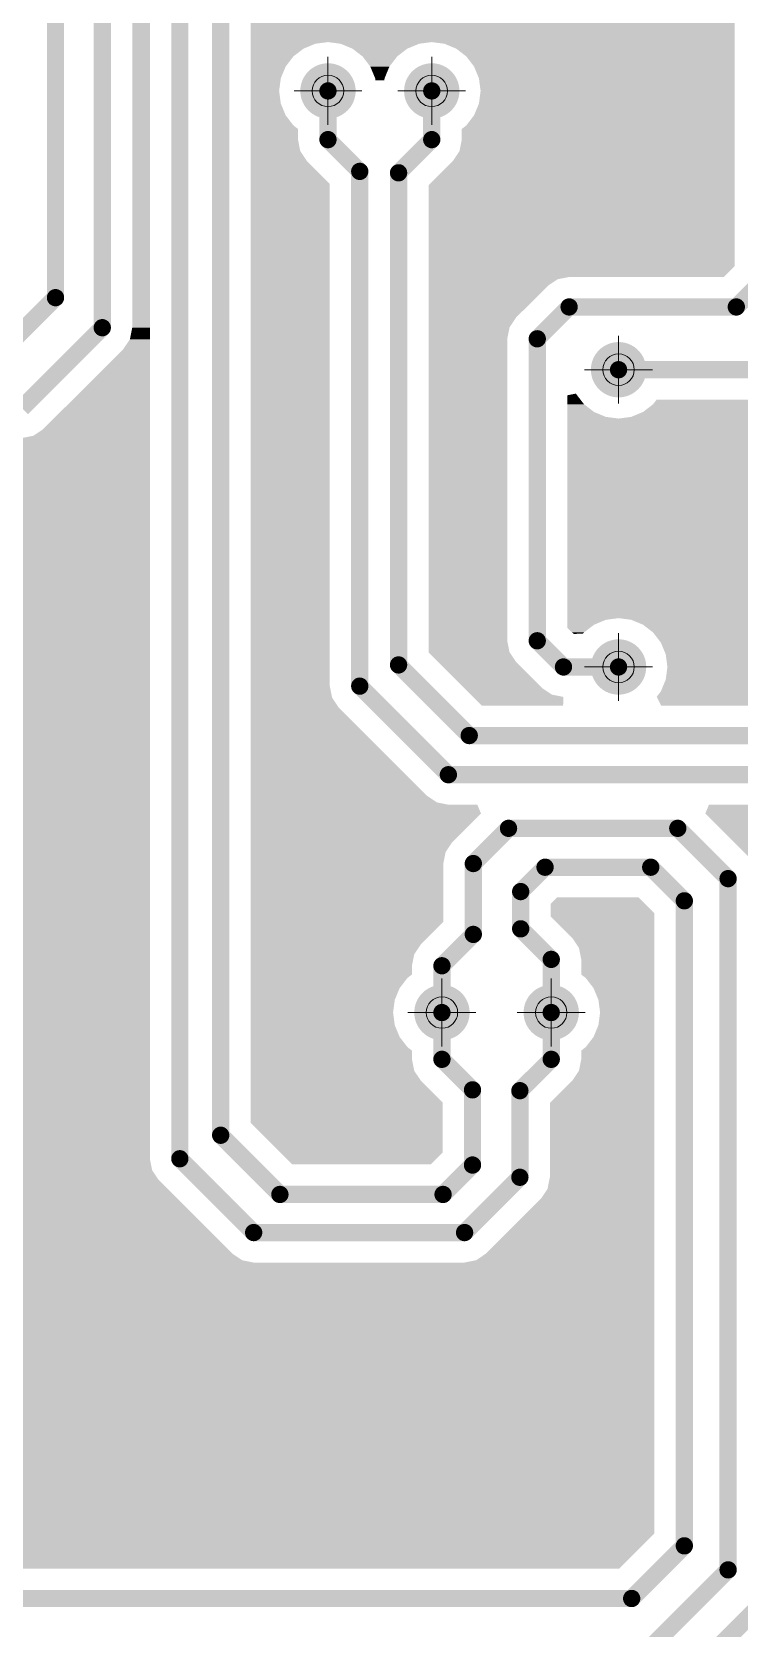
# Model space of a CAD drawing. Header units: inches. Extents: x -14 to 5184, y -66 to 1689.
# Drawn here: x 2269.08 to 2289.49, y 670.75 to 716.82 of the extents above; entities that cross this region are included whole.
import ezdxf

# ---------------------------------------------------------------- set-up
doc = ezdxf.new("R2010")
doc.units = ezdxf.units.IN
doc.header["$MEASUREMENT"] = 0
doc.layers.add('DRILL', color=7, linetype='Continuous', true_color=0xffffff)
doc.layers.add('Drill Gost', color=7, linetype='Continuous')
doc.layers.add('Poligon', color=7, linetype='Continuous')

# ---------------------------------------------------------------- blocks, each defined once
blk = doc.blocks.new('ROUND_4')
at = {"const_width": 0.015748}
blk.add_lwpolyline([(-0.007874, 0, 1), (0.007874, 0, 1)], format="xyb", close=True, dxfattribs=at)
blk = doc.blocks.new('ROUND_5')
at = {"const_width": 0.00492}
blk.add_lwpolyline([(-0.00246, 0, 1), (0.00246, 0, 1)], format="xyb", close=True, dxfattribs=at)
blk = doc.blocks.new('ROUND_32')
at = {"const_width": 0.007874}
blk.add_lwpolyline([(-0.003937, 0, 1), (0.003937, 0, 1)], format="xyb", close=True, dxfattribs=at)

msp = doc.modelspace()

# ---------------------------------------------------------------- linework, layer by layer
at = {"const_width": 0.4991}
for points in [[(2269.7608, 709.1501), (2269.7608, 732.0349)], [(2271.1096, 708.2832), (2271.1096, 731.4215)], [(2273.3483, 684.2938), (2273.3483, 718.749)], [(2274.5274, 684.9726), (2274.5274, 718.1953)], [(2277.6236, 713.7123), (2277.6236, 715.1183)], [(2280.6185, 713.7123), (2280.6185, 715.1183)], [(2278.5406, 712.7953), (2277.6236, 713.7123)], [(2280.6185, 713.7123), (2279.6607, 712.7545)], [(2278.5406, 697.9365), (2278.5406, 712.7953)], [(2279.6607, 698.5491), (2279.6607, 712.7545)], [(2290.226, 709.7004), (2289.4077, 708.8821)], [(2269.7608, 709.1501), (2267.9905, 707.3798)], [(2284.5822, 708.8821), (2283.663, 707.963)], [(2289.4077, 708.8821), (2284.5822, 708.8821)], [(2271.1096, 708.2832), (2268.79, 705.9636)], [(2283.663, 699.246), (2283.663, 707.963)], [(2290.3563, 707.0702), (2286.0091, 707.0702)], [(2284.4194, 698.4896), (2283.663, 699.246)], [(2281.6999, 696.51), (2279.6607, 698.5491)], [(2286.0091, 698.4896), (2284.4194, 698.4896)], [(2281.0981, 695.379), (2278.5406, 697.9365)], [(2292.8928, 696.51), (2281.6999, 696.51)], [(2292.1904, 695.379), (2281.0981, 695.379)], [(2282.834, 693.8318), (2281.8176, 692.8153)], [(2287.7181, 693.8318), (2282.834, 693.8318)], [(2289.1705, 692.3794), (2287.7181, 693.8318)], [(2281.8176, 690.7697), (2281.8176, 692.8153)], [(2283.8881, 692.7093), (2283.1849, 692.0062)], [(2286.9377, 692.7093), (2283.8881, 692.7093)], [(2287.9071, 691.7399), (2286.9377, 692.7093)], [(2289.1705, 672.4266), (2289.1705, 692.3794)], [(2283.1849, 690.9306), (2283.1849, 692.0062)], [(2287.9071, 673.1197), (2287.9071, 691.7399)], [(2284.0665, 690.049), (2283.1849, 690.9306)], [(2281.8176, 690.7697), (2280.9124, 689.8645)], [(2284.0665, 688.5142), (2284.0665, 690.049)], [(2280.9124, 688.5142), (2280.9124, 689.8645)], [(2280.9124, 687.1639), (2280.9124, 688.5142)], [(2284.0665, 687.1639), (2284.0665, 688.5142)], [(2281.794, 686.2823), (2280.9124, 687.1639)], [(2284.0665, 687.1639), (2283.1613, 686.2587)], [(2281.794, 684.1128), (2281.794, 686.2823)], [(2283.1613, 683.7589), (2283.1613, 686.2587)], [(2276.2364, 683.2636), (2274.5274, 684.9726)], [(2275.4789, 682.1632), (2273.3483, 684.2938)], [(2281.794, 684.1128), (2280.9448, 683.2636)], [(2283.1613, 683.7589), (2281.5656, 682.1632)], [(2280.9448, 683.2636), (2276.2364, 683.2636)], [(2281.5656, 682.1632), (2275.4789, 682.1632)], [(2287.9071, 673.1197), (2286.3875, 671.6001)], [(2289.1705, 672.4266), (2286.9983, 670.2544)], [(2286.3875, 671.6001), (2255.0936, 671.6001)], [(2290.4473, 671.7532), (2287.2985, 668.6043)]]:
    msp.add_lwpolyline(points, dxfattribs=at)
at = {"layer": 'Drill Gost', "lineweight": 9, "transparency": 33554457}
for p, q in [((2277.6226, 715.1192), (2277.6226, 716.0985)), ((2280.6176, 715.1189), (2280.6176, 716.0981)), ((2277.6226, 715.1192), (2276.6434, 715.1192)), ((2277.6226, 715.1192), (2277.6226, 714.14)), ((2277.6226, 715.1192), (2278.6019, 715.1192)), ((2280.6176, 715.1189), (2279.6384, 715.1189)), ((2280.6176, 715.1189), (2280.6176, 714.1396)), ((2280.6176, 715.1189), (2281.5969, 715.1189)), ((2286.0083, 707.0711), (2286.0083, 708.0503)), ((2286.0083, 707.0711), (2285.0291, 707.0711)), ((2286.0083, 707.0711), (2286.0083, 706.0918)), ((2286.0083, 707.0711), (2286.9876, 707.0711)), ((2286.0083, 698.4903), (2286.0083, 699.4695)), ((2286.0083, 698.4903), (2285.0291, 698.4903)), ((2286.0083, 698.4903), (2286.0083, 697.511)), ((2286.0083, 698.4903), (2286.9876, 698.4903)), ((2280.9116, 688.5147), (2280.9116, 689.494)), ((2284.0656, 688.5147), (2284.0656, 689.494)), ((2280.9116, 688.5147), (2279.9324, 688.5147)), ((2280.9116, 688.5147), (2280.9116, 687.5355)), ((2280.9116, 688.5147), (2281.8909, 688.5147)), ((2284.0656, 688.5147), (2283.0864, 688.5147)), ((2284.0656, 688.5147), (2284.0656, 687.5355)), ((2284.0656, 688.5147), (2285.0449, 688.5147))]:
    msp.add_line(p, q, dxfattribs=at)
for centre in [(2277.6226, 715.1192), (2280.6176, 715.1189), (2286.0083, 707.0711), (2286.0083, 698.4903), (2280.9116, 688.5147), (2284.0656, 688.5147)]:
    msp.add_circle(centre, 0.4542, dxfattribs=at)
at = {"layer": 'Poligon', "color": 252}
for points in [[(2272.4832, 708.2832), (2272.4832, 718.749), (2271.9747, 708.2832), (2271.9747, 718.749)], [(2289.3608, 716.528), (2289.3608, 717.8369), (2275.3926, 716.528), (2275.3926, 717.8369)], [(2277.2587, 716.4799), (2277.6236, 716.528), (2275.3926, 716.4799), (2275.3926, 716.528)], [(2276.9187, 716.3391), (2277.2587, 716.4799), (2275.3926, 716.3391), (2275.3926, 716.4799)], [(2289.3608, 716.5277), (2289.3608, 716.528), (2277.6256, 716.5277), (2277.6236, 716.528)], [(2280.2556, 716.4799), (2280.6184, 716.5277), (2277.9884, 716.4799), (2277.6256, 716.5277)], [(2280.2536, 716.4797), (2280.2556, 716.4799), (2277.989, 716.4797), (2277.9884, 716.4799)], [(2279.9142, 716.3391), (2280.2536, 716.4797), (2278.3284, 716.3391), (2277.989, 716.4797)], [(2289.3608, 716.4797), (2289.3608, 716.5277), (2280.9833, 716.4797), (2280.6184, 716.5277)], [(2289.3608, 716.3389), (2289.3608, 716.4797), (2281.3232, 716.3389), (2280.9833, 716.4797)], [(2276.6268, 716.1151), (2276.9187, 716.3391), (2275.3926, 716.1151), (2275.3926, 716.3391)], [(2276.4028, 715.8232), (2276.6268, 716.1151), (2275.3926, 715.8232), (2275.3926, 716.1151)], [(2279.9136, 716.3389), (2279.9142, 716.3391), (2278.3287, 716.3389), (2278.3284, 716.3391)], [(2279.622, 716.1151), (2279.9136, 716.3389), (2278.6203, 716.1151), (2278.3287, 716.3389)], [(2279.6216, 716.1148), (2279.622, 716.1151), (2278.6205, 716.1148), (2278.6203, 716.1151)], [(2279.3978, 715.8232), (2279.6216, 716.1148), (2278.8444, 715.8232), (2278.6205, 716.1148)], [(2289.3608, 716.1148), (2289.3608, 716.3389), (2281.6152, 716.1148), (2281.3232, 716.3389)], [(2289.3608, 715.8229), (2289.3608, 716.1148), (2281.8392, 715.8229), (2281.6152, 716.1148)], [(2276.262, 715.4832), (2276.4028, 715.8232), (2275.3926, 715.4832), (2275.3926, 715.8232)], [(2279.3976, 715.8229), (2279.3978, 715.8232), (2278.8445, 715.8229), (2278.8444, 715.8232)], [(2279.2569, 715.4832), (2279.3976, 715.8229), (2278.9852, 715.4832), (2278.8445, 715.8229)], [(2289.3608, 715.4829), (2289.3608, 715.8229), (2281.98, 715.4829), (2281.8392, 715.8229)], [(2276.2139, 715.1183), (2276.262, 715.4832), (2275.3926, 715.1183), (2275.3926, 715.4832)], [(2276.262, 714.7535), (2276.2139, 715.1183), (2275.3926, 714.7535), (2275.3926, 715.1183)], [(2279.2568, 715.4829), (2279.2569, 715.4832), (2278.9852, 715.4829), (2278.9852, 715.4832)], [(2279.2489, 715.4228), (2279.2568, 715.4829), (2278.9931, 715.4228), (2278.9852, 715.4829)], [(2289.3608, 715.1181), (2289.3608, 715.4829), (2282.0281, 715.1181), (2281.98, 715.4829)], [(2289.3608, 714.7532), (2289.3608, 715.1181), (2281.98, 714.7532), (2282.0281, 715.1181)], [(2276.4028, 714.4135), (2276.262, 714.7535), (2275.3926, 714.4135), (2275.3926, 714.7535)], [(2289.3608, 714.4132), (2289.3608, 714.7532), (2281.8392, 714.4132), (2281.98, 714.7532)], [(2276.6268, 714.1216), (2276.4028, 714.4135), (2275.3926, 714.1216), (2275.3926, 714.4135)], [(2289.3608, 714.1213), (2289.3608, 714.4132), (2281.6152, 714.1213), (2281.8392, 714.4132)], [(2276.7584, 714.0206), (2276.6268, 714.1216), (2275.3926, 714.0206), (2275.3926, 714.1216)], [(2276.7584, 713.7123), (2276.7584, 714.0206), (2275.3926, 713.7123), (2275.3926, 714.0206)], [(2276.8243, 713.3812), (2276.7584, 713.7123), (2275.3926, 713.3812), (2275.3926, 713.7123)], [(2289.3608, 713.3812), (2289.3608, 713.7123), (2281.4178, 713.3812), (2281.4837, 713.7123)], [(2289.3608, 714.0204), (2289.3608, 714.1213), (2281.4837, 714.0204), (2281.6152, 714.1213)], [(2289.3608, 713.7123), (2289.3608, 714.0204), (2281.4837, 713.7123), (2281.4837, 714.0204)], [(2277.0118, 713.1005), (2276.8243, 713.3812), (2275.3926, 713.1005), (2275.3926, 713.3812)], [(2289.3608, 713.1005), (2289.3608, 713.3812), (2281.2303, 713.1005), (2281.4178, 713.3812)], [(2277.6754, 712.4369), (2277.0118, 713.1005), (2275.3926, 712.4369), (2275.3926, 713.1005)], [(2289.3608, 712.3962), (2289.3608, 713.1005), (2280.5259, 712.3962), (2281.2303, 713.1005)], [(2277.6754, 697.9365), (2277.6754, 712.4369), (2275.3926, 697.9365), (2275.3926, 712.4369)], [(2289.3608, 710.0587), (2289.3608, 712.3962), (2280.5259, 710.0587), (2280.5259, 712.3962)], [(2289.0494, 709.7473), (2289.3608, 710.0587), (2280.5259, 709.7473), (2280.5259, 710.0587)], [(2284.2511, 709.6814), (2284.5822, 709.7473), (2280.5259, 709.6814), (2280.5259, 709.7473)], [(2283.9704, 709.4939), (2284.2511, 709.6814), (2280.5259, 709.4939), (2280.5259, 709.6814)], [(2283.0513, 708.5748), (2283.9704, 709.4939), (2280.5259, 708.5748), (2280.5259, 709.4939)], [(2272.4832, 707.9521), (2272.4832, 708.2832), (2271.9089, 707.9521), (2271.9747, 708.2832)], [(2282.8637, 708.2941), (2283.0513, 708.5748), (2280.5259, 708.2941), (2280.5259, 708.5748)], [(2282.7979, 707.963), (2282.8637, 708.2941), (2280.5259, 707.963), (2280.5259, 708.2941)], [(2272.4832, 707.6714), (2272.4832, 707.9521), (2271.7213, 707.6714), (2271.9089, 707.9521)], [(2282.7979, 699.246), (2282.7979, 707.963), (2280.5259, 699.246), (2280.5259, 707.963)], [(2272.4832, 705.3518), (2272.4832, 707.6714), (2269.4018, 705.3518), (2271.7213, 707.6714)], [(2284.8149, 706.3308), (2284.7883, 706.3654), (2284.5282, 706.3308), (2284.702, 706.3654)], [(2284.7883, 706.3654), (2284.7818, 706.3812), (2284.702, 706.3654), (2284.7818, 706.3812)], [(2285.0123, 706.0734), (2284.8149, 706.3308), (2284.5282, 706.0734), (2284.5282, 706.3308)], [(2285.3043, 705.8494), (2285.0123, 706.0734), (2284.5282, 705.8494), (2284.5282, 706.0734)], [(2343.743, 705.8494), (2343.743, 706.0734), (2286.7139, 705.8494), (2287.0059, 706.0734)], [(2343.743, 706.0734), (2343.743, 706.205), (2287.0059, 706.0734), (2287.1069, 706.205)], [(2285.6443, 705.7086), (2285.3043, 705.8494), (2284.5282, 705.7086), (2284.5282, 705.8494)], [(2286.0091, 705.6606), (2285.6443, 705.7086), (2284.5282, 705.6606), (2284.5282, 705.7086)], [(2343.743, 703.8378), (2343.743, 705.6606), (2284.5282, 703.8378), (2284.5282, 705.6606)], [(2343.743, 705.6606), (2343.743, 705.7086), (2286.0091, 705.6606), (2286.374, 705.7086)], [(2343.743, 705.7086), (2343.743, 705.8494), (2286.374, 705.7086), (2286.7139, 705.8494)], [(2272.4832, 703.4849), (2272.4832, 705.0984), (2250.4129, 703.4849), (2252.0265, 705.0984)], [(2272.4832, 705.0984), (2272.4832, 705.1643), (2268.79, 705.0984), (2269.1211, 705.1643)], [(2272.4832, 705.1643), (2272.4832, 705.3518), (2269.1211, 705.1643), (2269.4018, 705.3518)], [(2297.7235, 703.7898), (2298.0883, 703.8378), (2284.5282, 703.7898), (2284.5282, 703.8378)], [(2297.3835, 703.649), (2297.7235, 703.7898), (2284.5282, 703.649), (2284.5282, 703.7898)], [(2297.0915, 703.425), (2297.3835, 703.649), (2284.5282, 703.425), (2284.5282, 703.649)], [(2272.4832, 702.9582), (2272.4832, 703.2332), (2249.696, 702.9582), (2249.81, 703.2332)], [(2272.4832, 703.2332), (2272.4832, 703.2973), (2249.81, 703.2332), (2250.1323, 703.2973)], [(2272.4832, 703.2973), (2272.4832, 703.4849), (2250.1323, 703.2973), (2250.4129, 703.4849)], [(2296.8675, 703.133), (2297.0915, 703.425), (2284.5282, 703.133), (2284.5282, 703.425)], [(2296.7267, 702.793), (2296.8675, 703.133), (2284.5282, 702.793), (2284.5282, 703.133)], [(2272.4832, 702.5203), (2272.4832, 702.9582), (2249.36, 702.5203), (2249.696, 702.9582)], [(2296.6787, 702.4282), (2296.7267, 702.793), (2284.5282, 702.4282), (2284.5282, 702.793)], [(2272.4832, 702.1843), (2272.4832, 702.5203), (2248.9221, 702.1843), (2249.36, 702.5203)], [(2296.7267, 702.0634), (2296.6787, 702.4282), (2284.5282, 702.0634), (2284.5282, 702.4282)], [(2272.4832, 701.2601), (2272.4832, 701.901), (2239.7044, 701.2601), (2239.7044, 701.901)], [(2272.4832, 701.901), (2272.4832, 701.973), (2247.8649, 701.901), (2248.4121, 701.973)], [(2272.4832, 701.973), (2272.4832, 702.1843), (2248.4121, 701.973), (2248.9221, 702.1843)], [(2296.8675, 701.7234), (2296.7267, 702.0634), (2284.5282, 701.7234), (2284.5282, 702.0634)], [(2297.0915, 701.4314), (2296.8675, 701.7234), (2284.5282, 701.4314), (2284.5282, 701.7234)], [(2297.3835, 701.2074), (2297.0915, 701.4314), (2284.5282, 701.2074), (2284.5282, 701.4314)], [(2272.4832, 701.1811), (2272.4832, 701.2601), (2243.393, 701.1811), (2242.7936, 701.2601)], [(2272.4832, 701.0587), (2272.4832, 701.1811), (2243.6887, 701.0587), (2243.393, 701.1811)], [(2272.4832, 700.9866), (2272.4832, 701.0587), (2248.4121, 700.9866), (2247.8649, 701.0587)], [(2272.4832, 700.7754), (2272.4832, 700.9866), (2248.9221, 700.7754), (2248.4121, 700.9866)], [(2297.7235, 701.0666), (2297.3835, 701.2074), (2284.5282, 701.0666), (2284.5282, 701.2074)], [(2298.0883, 701.0186), (2297.7235, 701.0666), (2284.5282, 701.0186), (2284.5282, 701.0666)], [(2343.743, 700.6472), (2343.743, 701.0186), (2284.5282, 700.6472), (2284.5282, 701.0186)], [(2272.4832, 700.4394), (2272.4832, 700.7754), (2249.36, 700.4394), (2248.9221, 700.7754)], [(2272.4832, 700.0014), (2272.4832, 700.4394), (2249.696, 700.0014), (2249.36, 700.4394)], [(2297.7235, 700.5992), (2298.0883, 700.6472), (2284.5282, 700.5992), (2284.5282, 700.6472)], [(2297.3835, 700.4583), (2297.7235, 700.5992), (2284.5282, 700.4583), (2284.5282, 700.5992)], [(2297.0915, 700.2343), (2297.3835, 700.4583), (2284.5282, 700.2343), (2284.5282, 700.4583)], [(2272.4832, 699.4915), (2272.4832, 700.0014), (2249.9073, 699.4915), (2249.696, 700.0014)], [(2296.8675, 699.9424), (2297.0915, 700.2343), (2284.5282, 699.9424), (2284.5282, 700.2343)], [(2296.8496, 699.8993), (2296.8675, 699.9424), (2284.5282, 699.8993), (2284.5282, 699.9424)], [(2285.6443, 699.8512), (2286.0091, 699.8993), (2284.5282, 699.8512), (2284.5282, 699.8993)], [(2296.8297, 699.8512), (2296.8496, 699.8993), (2286.374, 699.8512), (2286.0091, 699.8993)], [(2272.4832, 698.9442), (2272.4832, 699.4915), (2249.9793, 698.9442), (2249.9073, 699.4915)], [(2285.3043, 699.7104), (2285.6443, 699.8512), (2284.5282, 699.7104), (2284.5282, 699.8512)], [(2285.1893, 699.6222), (2285.3043, 699.7104), (2284.5282, 699.6222), (2284.5282, 699.7104)], [(2285.0123, 699.4864), (2285.1893, 699.6222), (2284.6685, 699.4864), (2284.5282, 699.6222)], [(2284.9893, 699.4563), (2285.0123, 699.4864), (2284.6995, 699.4563), (2284.6685, 699.4864)], [(2284.7145, 699.4419), (2284.9893, 699.4563), (2284.7145, 699.4419), (2284.6995, 699.4563)], [(2296.7714, 699.7104), (2296.8297, 699.8512), (2286.7139, 699.7104), (2286.374, 699.8512)], [(2296.7267, 699.6024), (2296.7714, 699.7104), (2286.8547, 699.6024), (2286.7139, 699.7104)], [(2296.7114, 699.4864), (2296.7267, 699.6024), (2287.0059, 699.4864), (2286.8547, 699.6024)], [(2296.6787, 699.2376), (2296.7114, 699.4864), (2287.1968, 699.2376), (2287.0059, 699.4864)], [(2282.8637, 698.9149), (2282.7979, 699.246), (2280.5259, 698.9149), (2280.5259, 699.246)], [(2296.6843, 699.1944), (2296.6787, 699.2376), (2287.2299, 699.1944), (2287.1968, 699.2376)], [(2296.7267, 698.8727), (2296.6843, 699.1944), (2287.3632, 698.8727), (2287.2299, 699.1944)], [(2272.4832, 698.3969), (2272.4832, 698.9442), (2249.9073, 698.3969), (2249.9793, 698.9442)], [(2282.8687, 698.9075), (2282.8637, 698.9149), (2280.5259, 698.9075), (2280.5259, 698.9149)], [(2283.0513, 698.6342), (2282.8687, 698.9075), (2280.7992, 698.6342), (2280.5259, 698.9075)], [(2283.8077, 697.8779), (2283.0513, 698.6342), (2281.5556, 697.8779), (2280.7992, 698.6342)], [(2296.7343, 698.8545), (2296.7267, 698.8727), (2287.3707, 698.8545), (2287.3632, 698.8727)], [(2296.8675, 698.5327), (2296.7343, 698.8545), (2287.4131, 698.5327), (2287.3707, 698.8545)], [(2296.9006, 698.4896), (2296.8675, 698.5327), (2287.4188, 698.4896), (2287.4131, 698.5327)], [(2272.4832, 697.887), (2272.4832, 698.3969), (2249.696, 697.887), (2249.9073, 698.3969)], [(2297.3835, 698.0168), (2297.2427, 698.1248), (2287.326, 698.0168), (2287.3707, 698.1248)], [(2297.2427, 698.1248), (2297.0915, 698.2408), (2287.3707, 698.1248), (2287.386, 698.2408)], [(2297.0915, 698.2408), (2296.9006, 698.4896), (2287.386, 698.2408), (2287.4188, 698.4896)], [(2272.4832, 697.449), (2272.4832, 697.887), (2249.36, 697.449), (2249.696, 697.887)], [(2277.7413, 697.6055), (2277.6754, 697.9365), (2275.3926, 697.6055), (2275.3926, 697.9365)], [(2277.9288, 697.3248), (2277.7413, 697.6055), (2275.3926, 697.3248), (2275.3926, 697.6055)], [(2284.0883, 697.6903), (2283.8077, 697.8779), (2281.7431, 697.6903), (2281.5556, 697.8779)], [(2284.4194, 697.6245), (2284.0883, 697.6903), (2281.809, 697.6245), (2281.7431, 697.6903)], [(2284.4092, 697.3751), (2284.4194, 697.6245), (2282.0583, 697.3751), (2281.809, 697.6245)], [(2297.7983, 697.6287), (2297.7983, 697.7848), (2287.1101, 697.6287), (2287.2299, 697.7848)], [(2297.7983, 697.6103), (2297.7983, 697.6287), (2287.1192, 697.6103), (2287.1101, 697.6287)], [(2297.7235, 697.6005), (2297.7983, 697.6103), (2287.124, 697.6005), (2287.1192, 697.6103)], [(2297.3835, 697.4597), (2297.7235, 697.6005), (2287.1935, 697.4597), (2287.124, 697.6005)], [(2297.7983, 697.7848), (2297.7983, 697.8661), (2287.2299, 697.7848), (2287.2636, 697.8661)], [(2297.7983, 697.8661), (2297.7235, 697.8759), (2287.2636, 697.8661), (2287.2677, 697.8759)], [(2297.7235, 697.8759), (2297.3835, 698.0168), (2287.2677, 697.8759), (2287.326, 698.0168)], [(2272.4832, 697.113), (2272.4832, 697.449), (2248.9221, 697.113), (2249.36, 697.449)], [(2280.4863, 694.7672), (2277.9288, 697.3248), (2275.3926, 694.7672), (2275.3926, 697.3248)], [(2297.2733, 697.3751), (2297.3835, 697.4597), (2287.2352, 697.3751), (2287.1935, 697.4597)], [(2272.4832, 696.6284), (2272.4832, 696.7073), (2242.7936, 696.6284), (2243.393, 696.7073)], [(2272.4832, 696.7073), (2272.4832, 696.8297), (2243.393, 696.7073), (2243.6886, 696.8297)], [(2272.4832, 696.8297), (2272.4832, 696.9018), (2247.8649, 696.8297), (2248.4121, 696.9018)], [(2272.4832, 696.9018), (2272.4832, 697.113), (2248.4121, 696.9018), (2248.9221, 697.113)], [(2272.4832, 695.9874), (2272.4832, 696.6284), (2239.7044, 695.9874), (2239.7044, 696.6284)], [(2272.4832, 695.9154), (2272.4832, 695.9874), (2248.4121, 695.9154), (2247.8649, 695.9874)], [(2272.4832, 695.7041), (2272.4832, 695.9154), (2248.9221, 695.7041), (2248.4121, 695.9154)], [(2272.4832, 695.3681), (2272.4832, 695.7041), (2249.36, 695.3681), (2248.9221, 695.7041)], [(2272.4832, 694.9302), (2272.4832, 695.3681), (2249.696, 694.9302), (2249.36, 695.3681)], [(2272.4832, 694.4202), (2272.4832, 694.9302), (2249.9073, 694.4202), (2249.696, 694.9302)], [(2272.4832, 693.8729), (2272.4832, 694.4202), (2249.9793, 693.8729), (2249.9073, 694.4202)], [(2280.767, 694.5797), (2280.4863, 694.7672), (2275.3926, 694.5797), (2275.3926, 694.7672)], [(2281.0981, 694.5138), (2280.767, 694.5797), (2275.3926, 694.5138), (2275.3926, 694.5797)], [(2282.039, 694.2603), (2281.934, 694.5138), (2275.3926, 694.2603), (2275.3926, 694.5138)], [(2292.0856, 694.2603), (2291.832, 694.5138), (2288.5131, 694.2603), (2288.6181, 694.5138)], [(2281.2058, 693.4271), (2282.039, 694.2603), (2275.3926, 693.4271), (2275.3926, 694.2603)], [(2293.3547, 692.9912), (2292.0856, 694.2603), (2289.7822, 692.9912), (2288.5131, 694.2603)], [(2272.4832, 693.3257), (2272.4832, 693.8729), (2249.9073, 693.3257), (2249.9793, 693.8729)], [(2272.4832, 692.8157), (2272.4832, 693.3257), (2249.696, 692.8157), (2249.9073, 693.3257)], [(2281.0183, 693.1464), (2281.2058, 693.4271), (2275.3926, 693.1464), (2275.3926, 693.4271)], [(2280.9525, 692.8153), (2281.0183, 693.1464), (2275.3926, 692.8153), (2275.3926, 693.1464)], [(2272.4832, 692.3778), (2272.4832, 692.8157), (2249.36, 692.3778), (2249.696, 692.8157)], [(2280.9525, 691.128), (2280.9525, 692.8153), (2275.3926, 691.128), (2275.3926, 692.8153)], [(2272.4832, 692.0418), (2272.4832, 692.3778), (2248.9221, 692.0418), (2249.36, 692.3778)], [(2272.4832, 690.9162), (2272.4832, 691.7585), (2239.7044, 690.9162), (2239.7044, 691.7585)], [(2272.4832, 691.7585), (2272.4832, 691.8305), (2247.8649, 691.7585), (2248.4121, 691.8305)], [(2272.4832, 691.8305), (2272.4832, 692.0418), (2248.4121, 691.8305), (2248.9221, 692.0418)], [(2286.7757, 691.6478), (2286.5793, 691.8442), (2284.05, 691.6478), (2284.2464, 691.8442)], [(2287.0419, 691.3816), (2286.7757, 691.6478), (2284.05, 691.3816), (2284.05, 691.6478)], [(2287.0419, 691.2889), (2287.0419, 691.3816), (2284.05, 691.2889), (2284.05, 691.3816)], [(2287.0419, 690.6608), (2287.0419, 691.2889), (2284.6782, 690.6608), (2284.05, 691.2889)], [(2272.4832, 690.8441), (2272.4832, 690.9162), (2248.4121, 690.8441), (2247.8649, 690.9162)], [(2272.4832, 690.6329), (2272.4832, 690.8441), (2248.9221, 690.6329), (2248.4121, 690.8441)], [(2280.3007, 690.4763), (2280.9525, 691.128), (2275.3926, 690.4763), (2275.3926, 691.128)], [(2272.4832, 690.2968), (2272.4832, 690.6329), (2249.36, 690.2968), (2248.9221, 690.6329)], [(2272.4832, 689.8589), (2272.4832, 690.2968), (2249.696, 689.8589), (2249.36, 690.2968)], [(2280.1131, 690.1956), (2280.3007, 690.4763), (2275.3926, 690.1956), (2275.3926, 690.4763)], [(2287.0419, 690.3801), (2287.0419, 690.6608), (2284.8658, 690.3801), (2284.6782, 690.6608)], [(2287.0419, 690.049), (2287.0419, 690.3801), (2284.9316, 690.049), (2284.8658, 690.3801)], [(2272.4832, 689.3489), (2272.4832, 689.8589), (2249.9073, 689.3489), (2249.696, 689.8589)], [(2280.0473, 689.8645), (2280.1131, 690.1956), (2275.3926, 689.8645), (2275.3926, 690.1956)], [(2280.0473, 689.6119), (2280.0473, 689.8645), (2275.3926, 689.6119), (2275.3926, 689.8645)], [(2287.0419, 689.6119), (2287.0419, 690.049), (2284.9316, 689.6119), (2284.9316, 690.049)], [(2272.4832, 688.8017), (2272.4832, 689.3489), (2249.9793, 688.8017), (2249.9073, 689.3489)], [(2279.9157, 689.511), (2280.0473, 689.6119), (2275.3926, 689.511), (2275.3926, 689.6119)], [(2279.6916, 689.219), (2279.9157, 689.511), (2275.3926, 689.219), (2275.3926, 689.511)], [(2287.0419, 689.511), (2287.0419, 689.6119), (2285.0632, 689.511), (2284.9316, 689.6119)], [(2287.0419, 689.219), (2287.0419, 689.511), (2285.2872, 689.219), (2285.0632, 689.511)], [(2279.5508, 688.879), (2279.6916, 689.219), (2275.3926, 688.879), (2275.3926, 689.219)], [(2279.5028, 688.5142), (2279.5508, 688.879), (2275.3926, 688.5142), (2275.3926, 688.879)], [(2287.0419, 688.879), (2287.0419, 689.219), (2285.4281, 688.879), (2285.2872, 689.219)], [(2287.0419, 688.5142), (2287.0419, 688.879), (2285.4761, 688.5142), (2285.4281, 688.879)], [(2272.4832, 688.2544), (2272.4832, 688.8017), (2249.9073, 688.2544), (2249.9793, 688.8017)], [(2279.5508, 688.1493), (2279.5028, 688.5142), (2275.3926, 688.1493), (2275.3926, 688.5142)], [(2287.0419, 688.1493), (2287.0419, 688.5142), (2285.4281, 688.1493), (2285.4761, 688.5142)], [(2272.4832, 687.7444), (2272.4832, 688.2544), (2249.696, 687.7444), (2249.9073, 688.2544)], [(2279.6916, 687.8094), (2279.5508, 688.1493), (2275.3926, 687.8094), (2275.3926, 688.1493)], [(2287.0419, 687.8094), (2287.0419, 688.1493), (2285.2872, 687.8094), (2285.4281, 688.1493)], [(2272.4832, 687.3065), (2272.4832, 687.7444), (2249.36, 687.3065), (2249.696, 687.7444)], [(2279.9157, 687.5174), (2279.6916, 687.8094), (2275.3926, 687.5174), (2275.3926, 687.8094)], [(2280.0473, 687.4164), (2279.9157, 687.5174), (2275.3926, 687.4164), (2275.3926, 687.5174)], [(2287.0419, 687.4164), (2287.0419, 687.5174), (2284.9316, 687.4164), (2285.0632, 687.5174)], [(2287.0419, 687.5174), (2287.0419, 687.8094), (2285.0632, 687.5174), (2285.2872, 687.8094)], [(2272.4832, 686.9705), (2272.4832, 687.3065), (2248.9221, 686.9705), (2249.36, 687.3065)], [(2280.0473, 687.1639), (2280.0473, 687.4164), (2275.3926, 687.1639), (2275.3926, 687.4164)], [(2280.1131, 686.8328), (2280.0473, 687.1639), (2275.3926, 686.8328), (2275.3926, 687.1639)], [(2287.0419, 686.8328), (2287.0419, 687.1639), (2284.8658, 686.8328), (2284.9316, 687.1639)], [(2287.0419, 687.1639), (2287.0419, 687.4164), (2284.9316, 687.1639), (2284.9316, 687.4164)], [(2272.4832, 685.8449), (2272.4832, 686.6872), (2239.7044, 685.8449), (2239.7044, 686.6872)], [(2272.4832, 686.6872), (2272.4832, 686.7593), (2247.8649, 686.6872), (2248.4121, 686.7593)], [(2272.4832, 686.7593), (2272.4832, 686.9705), (2248.4121, 686.7593), (2248.9221, 686.9705)], [(2280.3007, 686.5521), (2280.1131, 686.8328), (2275.3926, 686.5521), (2275.3926, 686.8328)], [(2280.9289, 685.9239), (2280.3007, 686.5521), (2275.3926, 685.9239), (2275.3926, 686.5521)], [(2287.0419, 685.9003), (2287.0419, 686.5521), (2284.0264, 685.9003), (2284.6782, 686.5521)], [(2287.0419, 686.5521), (2287.0419, 686.8328), (2284.6782, 686.5521), (2284.8658, 686.8328)], [(2272.4832, 685.7728), (2272.4832, 685.8449), (2248.4121, 685.7728), (2247.8649, 685.8449)], [(2272.4832, 685.5616), (2272.4832, 685.7728), (2248.9221, 685.5616), (2248.4121, 685.7728)], [(2280.9289, 685.3309), (2280.9289, 685.9239), (2275.3926, 685.3309), (2275.3926, 685.9239)], [(2287.0419, 683.7589), (2287.0419, 685.9003), (2284.0264, 683.7589), (2284.0264, 685.9003)], [(2272.4832, 685.2256), (2272.4832, 685.5616), (2249.36, 685.2256), (2248.9221, 685.5616)], [(2272.4832, 684.7877), (2272.4832, 685.2256), (2249.696, 684.7877), (2249.36, 685.2256)], [(2280.9289, 684.4712), (2280.9289, 685.3309), (2276.2523, 684.4712), (2275.3926, 685.3309)], [(2272.4832, 684.2938), (2272.4832, 684.7877), (2249.9006, 684.2938), (2249.696, 684.7877)], [(2272.4864, 684.2777), (2272.4832, 684.2938), (2249.9073, 684.2777), (2249.9006, 684.2938)], [(2272.549, 683.9627), (2272.4864, 684.2777), (2249.9488, 683.9627), (2249.9073, 684.2777)], [(2280.5864, 684.1288), (2280.9289, 684.4712), (2276.5947, 684.1288), (2276.2523, 684.4712)], [(2272.7043, 683.7304), (2272.549, 683.9627), (2249.9793, 683.7304), (2249.9488, 683.9627)], [(2287.0419, 683.4278), (2287.0419, 683.7589), (2283.9606, 683.4278), (2284.0264, 683.7589)], [(2273.2355, 683.1832), (2272.7366, 683.682), (2249.9073, 683.1832), (2249.973, 683.682)], [(2272.7366, 683.682), (2272.7043, 683.7304), (2249.973, 683.682), (2249.9793, 683.7304)], [(2287.0419, 683.1471), (2287.0419, 683.4278), (2283.773, 683.1471), (2283.9606, 683.4278)], [(2273.7454, 682.6732), (2273.2355, 683.1832), (2249.696, 682.6732), (2249.9073, 683.1832)], [(2287.0419, 681.5514), (2287.0419, 683.1471), (2282.1774, 681.5514), (2283.773, 683.1471)], [(2274.1834, 682.2353), (2273.7454, 682.6732), (2249.36, 682.2353), (2249.696, 682.6732)], [(2274.5194, 681.8992), (2274.1834, 682.2353), (2248.9221, 681.8992), (2249.36, 682.2353)], [(2274.8672, 681.5514), (2274.8027, 681.616), (2239.7044, 681.5514), (2239.7044, 681.616)], [(2275.1479, 681.3639), (2274.8672, 681.5514), (2239.7044, 681.3639), (2239.7044, 681.5514)], [(2274.8027, 681.616), (2274.7306, 681.688), (2247.8649, 681.616), (2248.4121, 681.688)], [(2274.7306, 681.688), (2274.5194, 681.8992), (2248.4121, 681.688), (2248.9221, 681.8992)], [(2287.0419, 681.3639), (2287.0419, 681.5514), (2281.8967, 681.3639), (2282.1774, 681.5514)], [(2275.4789, 681.298), (2275.1479, 681.3639), (2239.7044, 681.298), (2239.7044, 681.3639)], [(2287.0419, 680.7736), (2287.0419, 681.298), (2239.7044, 680.7736), (2239.7044, 681.298)], [(2287.0419, 681.298), (2287.0419, 681.3639), (2281.5656, 681.298), (2281.8967, 681.3639)], [(2287.0419, 680.7016), (2287.0419, 680.7736), (2248.4121, 680.7016), (2247.8649, 680.7736)], [(2287.0419, 680.4903), (2287.0419, 680.7016), (2248.9221, 680.4903), (2248.4121, 680.7016)], [(2287.0419, 680.1543), (2287.0419, 680.4903), (2249.36, 680.1543), (2248.9221, 680.4903)], [(2287.0419, 679.7164), (2287.0419, 680.1543), (2249.696, 679.7164), (2249.36, 680.1543)], [(2287.0419, 679.2064), (2287.0419, 679.7164), (2249.9073, 679.2064), (2249.696, 679.7164)], [(2287.0419, 678.6592), (2287.0419, 679.2064), (2249.9793, 678.6592), (2249.9073, 679.2064)], [(2287.0419, 678.1119), (2287.0419, 678.6592), (2249.9073, 678.1119), (2249.9793, 678.6592)], [(2287.0419, 677.6019), (2287.0419, 678.1119), (2249.696, 677.6019), (2249.9073, 678.1119)], [(2287.0419, 677.164), (2287.0419, 677.6019), (2249.36, 677.164), (2249.696, 677.6019)], [(2287.0419, 677.1097), (2287.0419, 677.164), (2249.2892, 677.1097), (2249.36, 677.164)], [(2287.0419, 676.8696), (2287.0419, 677.1097), (2249.3707, 676.8696), (2249.2892, 677.1097)], [(2287.0419, 676.8037), (2287.0419, 676.8696), (2251.0204, 676.8037), (2250.6893, 676.8696)], [(2287.0419, 676.6162), (2287.0419, 676.8037), (2251.3011, 676.6162), (2251.0204, 676.8037)], [(2287.0419, 673.478), (2287.0419, 676.6162), (2254.4392, 673.478), (2251.3011, 676.6162)], [(2286.0292, 672.4653), (2287.0419, 673.478), (2255.4519, 672.4653), (2254.4392, 673.478)], [(2328.3706, 667.9926), (2328.3706, 671.1414), (2287.9102, 667.9926), (2291.0591, 671.1414)]]:
    msp.add_solid(points, dxfattribs=at)

# ---------------------------------------------------------------- block references
at = {"xscale": -50.7125995, "yscale": 50.7125995, "zscale": 50.7125995}
for name, p in [('ROUND_4', (2277.6236, 715.1183)), ('ROUND_4', (2280.6184, 715.1181)), ('ROUND_5', (2277.6236, 715.1183)), ('ROUND_5', (2280.6185, 715.1183)), ('ROUND_5', (2277.6236, 713.7123)), ('ROUND_5', (2277.6236, 713.7123)), ('ROUND_5', (2280.6185, 713.7123)), ('ROUND_5', (2280.6185, 713.7123)), ('ROUND_5', (2278.5406, 712.7953)), ('ROUND_5', (2278.5406, 712.7953)), ('ROUND_5', (2279.6607, 712.7545)), ('ROUND_5', (2279.6607, 712.7545)), ('ROUND_5', (2269.7608, 709.1501)), ('ROUND_5', (2269.7608, 709.1501)), ('ROUND_5', (2284.5822, 708.8821)), ('ROUND_5', (2284.5822, 708.8821)), ('ROUND_5', (2289.4077, 708.8821)), ('ROUND_5', (2289.4077, 708.8821)), ('ROUND_5', (2271.1096, 708.2832)), ('ROUND_5', (2271.1096, 708.2832)), ('ROUND_5', (2283.663, 707.963)), ('ROUND_5', (2283.663, 707.963)), ('ROUND_4', (2286.0091, 707.0702)), ('ROUND_5', (2286.0091, 707.0702)), ('ROUND_5', (2283.663, 699.246)), ('ROUND_5', (2283.663, 699.246)), ('ROUND_4', (2286.0091, 698.4896)), ('ROUND_5', (2279.6607, 698.5491)), ('ROUND_5', (2279.6607, 698.5491)), ('ROUND_5', (2284.4194, 698.4896)), ('ROUND_5', (2284.4194, 698.4896)), ('ROUND_5', (2286.0091, 698.4896)), ('ROUND_5', (2278.5406, 697.9365)), ('ROUND_5', (2278.5406, 697.9365)), ('ROUND_5', (2281.6999, 696.51)), ('ROUND_5', (2281.6999, 696.51)), ('ROUND_5', (2281.0981, 695.379)), ('ROUND_5', (2281.0981, 695.379)), ('ROUND_5', (2282.834, 693.8318)), ('ROUND_5', (2282.834, 693.8318)), ('ROUND_5', (2287.7181, 693.8318)), ('ROUND_5', (2287.7181, 693.8318)), ('ROUND_5', (2281.8176, 692.8153)), ('ROUND_5', (2281.8176, 692.8153)), ('ROUND_5', (2283.8881, 692.7093)), ('ROUND_5', (2283.8881, 692.7093)), ('ROUND_5', (2286.9377, 692.7093)), ('ROUND_5', (2286.9377, 692.7093)), ('ROUND_5', (2289.1705, 692.3794)), ('ROUND_5', (2289.1705, 692.3794)), ('ROUND_5', (2283.1849, 692.0062)), ('ROUND_5', (2283.1849, 692.0062)), ('ROUND_5', (2287.9071, 691.7399)), ('ROUND_5', (2287.9071, 691.7399)), ('ROUND_5', (2283.1849, 690.9306)), ('ROUND_5', (2283.1849, 690.9306)), ('ROUND_5', (2281.8176, 690.7697)), ('ROUND_5', (2281.8176, 690.7697)), ('ROUND_5', (2284.0665, 690.049)), ('ROUND_5', (2284.0665, 690.049)), ('ROUND_5', (2280.9124, 689.8645)), ('ROUND_5', (2280.9124, 689.8645)), ('ROUND_4', (2280.9124, 688.5142)), ('ROUND_4', (2284.0665, 688.5142)), ('ROUND_5', (2280.9124, 688.5142)), ('ROUND_5', (2280.9124, 688.5142)), ('ROUND_5', (2284.0665, 688.5142)), ('ROUND_5', (2284.0665, 688.5142)), ('ROUND_5', (2280.9124, 687.1639)), ('ROUND_5', (2280.9124, 687.1639)), ('ROUND_5', (2284.0665, 687.1639)), ('ROUND_5', (2284.0665, 687.1639)), ('ROUND_5', (2281.794, 686.2823)), ('ROUND_5', (2281.794, 686.2823)), ('ROUND_5', (2283.1613, 686.2587)), ('ROUND_5', (2283.1613, 686.2587)), ('ROUND_5', (2274.5274, 684.9726)), ('ROUND_5', (2274.5274, 684.9726)), ('ROUND_5', (2273.3483, 684.2938)), ('ROUND_5', (2273.3483, 684.2938)), ('ROUND_5', (2281.794, 684.1128)), ('ROUND_5', (2281.794, 684.1128)), ('ROUND_5', (2283.1613, 683.7589)), ('ROUND_5', (2283.1613, 683.7589)), ('ROUND_5', (2276.2364, 683.2636)), ('ROUND_5', (2276.2364, 683.2636)), ('ROUND_5', (2280.9448, 683.2636)), ('ROUND_5', (2280.9448, 683.2636)), ('ROUND_5', (2275.4789, 682.1632)), ('ROUND_5', (2275.4789, 682.1632)), ('ROUND_5', (2281.5656, 682.1632)), ('ROUND_5', (2281.5656, 682.1632)), ('ROUND_5', (2287.9071, 673.1197)), ('ROUND_5', (2287.9071, 673.1197)), ('ROUND_5', (2289.1705, 672.4266)), ('ROUND_5', (2289.1705, 672.4266)), ('ROUND_5', (2286.3875, 671.6001)), ('ROUND_5', (2286.3875, 671.6001))]:
    msp.add_blockref(name, p, dxfattribs=at)
at = {"layer": 'DRILL', "color": 1, "xscale": -50.7125995, "yscale": 50.7125995, "zscale": 50.7125995}
for p in [(2277.6236, 715.1183), (2280.6184, 715.1181), (2286.0091, 707.0702), (2286.0091, 698.4896), (2280.9124, 688.5142), (2284.0665, 688.5142)]:
    msp.add_blockref('ROUND_32', p, dxfattribs=at)

doc.saveas('drawing.dxf')
